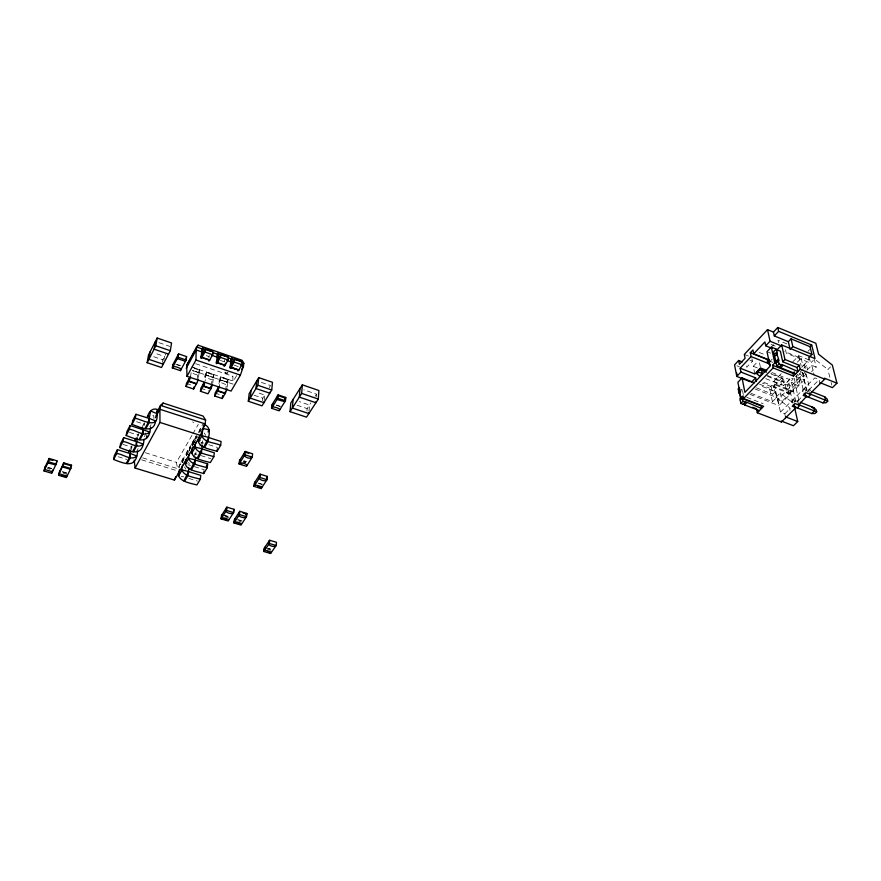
<?xml version="1.0" encoding="UTF-8"?>
<svg xmlns="http://www.w3.org/2000/svg" width="881" height="881" viewBox="0 0 881 881"><rect width="100%" height="100%" fill="white"/><g stroke="black" fill="none" stroke-linecap="round" stroke-linejoin="round"><path stroke-width="0.66" stroke-dasharray="4.41 3.3" d="M316.345 396.659L316.51 394.159L303.813 389.82M309.011 411.262L309.462 405.029L299.364 401.615M306.962 411.053L307.139 408.608L310.872 402.848M262.527 400.723L262.791 398.168L264.707 395.029L256.019 392.1M264.168 400.392L264.707 395.029M202.289 443.749L202.542 440.72M195.736 454.937L195.989 451.92M224.38 361.827L224.666 359.58M227.144 387.111L227.716 382.574L226.307 384.711L218.917 381.748A4.284 0.848 -71.5 0 1 220.272 377.696L220.735 376.793L228.212 379.326L227.794 382.365L220.228 380.052L218.532 384.468M225.58 390.371L226.395 384.259A4.273 0.87 -71.5 0 1 227.75 380.218L228.212 379.326M220.735 376.793L219.479 385.724M212.684 383.455L213.466 377.773L212.079 379.931L204.623 376.936A4.295 0.815 -71.5 0 1 205.989 372.872L206.451 371.969L213.984 374.513L213.532 377.564L205.912 375.24L204.216 379.667M208.929 357.73L209.226 355.495M206.451 371.969L205.108 380.911M199.073 432.824L199.425 430.258L202.916 424.224M211.297 385.603L212.156 379.469A4.295 0.826 -71.5 0 1 213.521 375.416L213.984 374.513M192.333 445.423L195.78 439.498L196.309 435.655L192.884 441.59L192.697 445.566M189.514 450.797C192.201 441.183 184.592 453.979 186.133 456.633M192.587 445.5L192.884 441.59M186.32 455.356L186.442 452.724M193.313 367.542L199.646 369.679L199.161 372.729L192.752 370.802M189.811 446.887L189.272 450.72L186.563 455.389M183.094 458.505L182.785 462.415L183.094 458.505L179.779 464.243L179.217 468.064M197.069 379.656L197.818 374.656A4.306 0.793 -71.5 0 1 199.183 370.582L199.646 369.679M198.434 377.486L199.095 372.938L197.729 375.108L190.142 372.564M190.626 376.055L191.144 372.652M162.357 362.366L162.787 359.789L165.705 354.217M163.855 360.505L164.527 356.453L154.131 352.94M145.706 432.956L144.572 436.734M143.988 425.809L144.451 423.365M137.744 436.723L138.416 433.782L136.5 437.372M131.137 449.85L131.842 446.193M193.038 444.332L197.377 436.062M186.585 455.455L190.869 447.284L190.065 446.964M130.597 448.55L132.062 445.698M142.513 426.206L144.352 422.66M136.863 450.984L138.13 448.638M149.968 426.69L151.058 424.664M142.777 457.9L177.522 468.637L176.431 462.371L192.135 435.049M192.818 433.859L198.28 424.356M178.204 467.459L196.551 435.732L195.78 439.498M198.5 432.362L201.738 426.767M182.158 462.338L184.14 458.902L183.336 458.583M200.064 432.097L201.815 429.08M193.269 444.321L197.322 437.328M192.388 370.449L233.013 384.127L232.87 376.308L234.192 374.029M236.637 375.57L233.377 381.176L189.129 366.243M193.313 457.14L196.034 452.482M199.811 446.028L202.586 441.293M269.234 387.629L270.522 385.515L259.289 381.693M315.101 396.34L316.51 394.159M751.922 358.644L752.451 361.199L746.747 367.234L746.229 364.679M754.83 373.985L753.255 366.298L758.156 361.144M772.119 346.442L773.804 344.669M772.197 359.107L769.52 361.893L771.965 362.873M802.668 372.3L804.452 379.942L792.636 391.803L792.415 390.812L775.434 384.094L773.265 386.296L790.235 392.992L790.466 393.983L778.881 405.601L773.683 381.451L781.249 373.709M792.823 361.838L798.781 355.726L808.945 359.877L802.965 365.945L800.433 364.921M751.019 393.322L772.428 401.659L769.565 388.125L771.117 386.539L762.384 383.092M790.037 410.271L789.464 407.705L776.073 397.144L773.738 386.263L782.053 377.762L770.787 373.28M797.349 362.146L801.159 358.259L784.751 351.574M807.976 351.288L809.716 349.504M790.466 393.983L773.485 387.299L775.643 385.085L775.434 384.094M783.484 378.94L784.2 382.189L781.535 384.909L780.819 381.66L783.484 378.94L771.304 374.095M756.471 387.86L772.758 394.236L775.368 391.582L760.325 385.68M773.683 381.451L783.749 385.438L789.563 379.546L788.991 376.98M806.126 371.055L777.758 399.655L782.086 401.34L789.244 394.148L787.085 393.3L785.07 384.215L791.182 378.015M801.721 367.322L804.386 364.613L806.567 365.494L807.492 369.392M789.244 394.148L787.229 385.074L793.341 378.874L789.013 377.145M800.322 371.804L802.998 369.106M803.89 368.203L806.567 365.494M776.073 397.144L780.258 392.915L792.658 402.694M792.889 403.168L788.781 384.81L791.446 382.112A4.559 2.357 43.2 0 1 795.796 386.792L798.869 400.238A2.026 1.057 43.5 0 0 799.089 400.943M809.452 393.499L808.659 390.129L805.003 388.664L802.25 391.406L803.714 391.99L799.53 373.951L801.336 372.123M772.428 401.659L776.624 397.419L775.368 391.582M785.467 349.658L786.259 353.182L810.586 363.071L813.251 360.384M807.062 370.097L811.797 365.329L816.18 367.113L811.522 371.782M787.085 393.3L795.664 384.656L794.177 378.169M795.664 384.656L797.834 385.526L800.003 383.356L797.823 382.486L806.544 373.709M795.796 386.792L793.12 389.49A4.548 2.357 43.2 0 0 788.781 384.81M806.776 390.889L803.901 378.654L806.633 375.912A4.592 2.335 43.1 0 0 805.025 373.192M790.235 392.992L792.415 390.812M785.445 416.801L784.795 413.817L780.445 412.132L814.815 377.861L819.231 379.634L819.958 382.629M798.483 404.368L797.712 400.998L794.067 399.567L791.358 402.265L792.812 402.826M793.792 402.265L795.598 400.47A4.592 2.39 43.5 0 0 796.16 401.846M829.825 377.277L827.876 369.524L830.563 366.859M784.795 413.817L790.367 408.288M797.712 400.998L801.358 397.375M808.659 390.129L819.231 379.634M797.063 402.033L798.869 400.238M807.062 392.111L809.815 389.38L806.633 375.912M741.174 391.098L741.119 389.964M181.222 476.269L183.733 476.83M187.928 464.794L190.45 465.366M194.426 453.693L196.959 454.277M201.022 442.405L203.577 443.011M152.82 415.436L153.746 415.656L153.9 418.376M268.209 548.279L270.467 548.94M267.042 548.301L270.434 549.304M267.516 549.27L270.908 550.273M47.915 467.271L51.781 468.428M62.496 471.632L67.606 473.163M47.838 467.646L51.693 468.802M62.419 471.996L67.529 473.526M47.376 468.417L49.997 469.265M63.223 473.141L67.11 474.374M224.512 515.264L228.036 516.321M224.468 515.627L227.992 516.684M238.52 519.713L242.022 520.77M237.308 519.724L240.81 520.781M225.007 516.673L228.664 517.83M239.004 521.111L241.471 521.915M118.142 456.732L127.018 459.453M188.864 478.449L197.399 481.081M141.654 459.838L177.819 470.983M258.585 483.438L262.175 484.561M123.12 444.476L132.051 447.262M194.393 466.644L204.227 469.694M145.376 452.724L176.431 462.371M179.779 464.243L180.825 464.628M258.629 483.074L262.208 484.198M129.474 432.406L138.471 435.236M200.923 455.576L210.823 458.693M243.861 460.719L246.306 461.49M243.828 461.082L246.273 461.853M243.145 461.864L245.59 462.635M243.288 461.941L245.733 462.712M136.588 421.757L144.352 424.224M208.819 444.729L217.53 447.493M199.425 430.258L200.494 430.677M186.431 383.499L192.763 385.614M200.846 388.301L208.39 390.812M215.151 393.058L221.384 395.129M254.113 395.261L262.791 398.168M276.436 404.963L280.224 406.229M276.403 405.326L280.191 406.604M194.338 368.456L199.392 370.163L199.139 372.795L192.884 370.494M177.059 364.426L180.506 365.582M153.701 356.728L162.787 359.789M297.062 405.216L307.139 408.608M175.848 364.415L180.451 365.956M195.659 363.699L232.87 376.308M159.009 342.687L169.802 346.365M206.275 355.627L208.896 356.519M234.137 365.163L239.258 366.903M220.404 360.472L224.248 361.794M769.267 361.078L772.912 362.355M746.813 397.364L763.089 403.663M739.688 388.906L742.209 389.887M749.94 394.347L778.881 405.601M755.16 389.017L776.624 397.419M759.565 384.193L769.565 388.125M765.688 378.632L781.535 384.909M775.643 385.085L792.636 391.803M763.761 382.332L773.738 386.263M767.109 375.405L784.2 382.189M767.439 376.341L780.819 381.66M785.07 384.215L787.229 385.074M736.901 365.78L739.236 366.716M749.995 360.219L752.451 361.199M771.91 372.509L789.563 379.546M753.255 366.298L758.266 368.291M186.684 452.801L187.488 453.12M744.324 354.426L749.224 356.387M795.554 376.374L804.452 379.942M193.126 441.667L193.941 441.987M759.169 352.422L765.402 354.944M193.842 422.473L192.697 421.911M768.232 352.169L770.721 353.182M771.073 344.438L777.251 346.96M786.854 343.887L778 340.253L778.573 342.83M816.235 360.329L827.876 369.524M204.205 433.012L205.68 435.357M184.448 466.897L185.88 469.199M188.699 462.327L189.261 464.056M831.124 382.453L831.774 385.041M814.121 358.655L816.18 367.113M811.797 365.329L814.209 375.35M809.176 357.223L810.586 363.071M808.329 357.312L808.945 359.877M804.386 364.613L805.311 368.511M801.159 358.259L802.965 365.945M798.781 355.726L801.17 365.923M802.492 372.311L806.544 389.578A4.636 2.368 43.5 0 0 807.117 390.966M805.003 388.664L805.619 391.329M800.003 383.356L797.9 374.26L795.752 376.44L797.834 385.526M796.336 375.989L797.823 382.486M791.446 382.112L796.16 402.936M794.067 399.567L794.662 402.221M782.053 377.762L783.749 385.438M780.258 392.915L782.086 401.34M777.758 399.655L780.445 412.132M773.265 386.296L773.485 387.299M771.117 386.539L772.758 394.236M759.499 362.851L760.567 367.983M742.518 390.668L743.289 394.622M227.86 372.542A1.608 1.101 8.2 0 1 225.096 372.145M227.981 372.872A1.608 1.101 8.1 0 1 224.897 372.134M799.53 373.951A4.581 2.335 43.1 0 1 803.901 378.654M810.564 390.801A2.048 1.046 43.5 0 1 809.815 389.38M227.959 379.799L227.772 382.398L220.305 379.843L220.481 377.277L227.959 379.799M213.731 374.998L213.521 377.597L205.989 375.02L206.198 372.465L213.731 374.998"/><path stroke-width="1.32" d="M187.014 376.341L195.934 360.021L196.199 349.977L196.628 347.015L198.104 345.187L242.132 360.329L243.828 363.225L243.486 366.177L240.392 375.13L231.075 391.076L187.014 376.341L186.662 365.417L196.628 347.015L203.004 349.206M231.251 358.435L230.04 367.652A4.361 0.881 -71.3 0 0 230.888 367.895L234.258 362.102L234.632 359.118L242.253 361.739L241.912 364.723L238.509 370.494A4.35 0.903 -71.3 0 1 237.639 370.24M231.604 364.316L232.298 358.336A4.339 0.87 -71.3 0 0 231.45 358.115L230.998 358.831M318.305 399.082L318.889 390.503L302.348 384.832L290.763 403.091L290.047 411.658L306.511 417.165L318.305 399.082L301.676 393.422L302.348 384.832M223.961 365.197L223.939 365.571A4.372 0.859 -71.3 0 0 224.765 365.813L228.124 359.999L228.498 357.014L220.812 354.371L216.286 362.961A4.383 0.848 -71.3 0 0 217.089 363.192L220.426 357.356L220.812 354.371M226.197 356.607L226.219 356.243A4.35 0.859 -71.3 0 0 225.393 356.034L225.184 356.353M315.993 401.659L315.927 402.738L299.32 397.111L300.003 388.521M308.923 412.517L308.846 413.585L292.349 408.057L293.054 399.478M211.231 385.812L211.022 388.411L203.445 385.878L203.731 383.07M208.621 359.966L208.599 360.34A4.383 0.826 -71.3 0 0 209.381 360.56L212.684 354.702L213.092 351.717L205.339 349.052L202.454 354.316L201.837 357.609L209.579 360.241M276.182 545.526L276.458 542.289L269.641 540.262L264.135 548.268L263.826 551.506L270.621 553.499L276.182 545.526L269.355 543.5L263.826 551.506M284.684 401.681L277.019 399.489L277.878 395.569L284.233 397.716M285.279 400.745L285.51 398.146L284.915 399.082M285.444 400.8L285.741 397.452L278.11 394.875L271.866 404.941L271.546 408.277L279.145 410.81L285.444 400.8L277.801 398.223L278.11 394.875M202.256 348.469L200.879 357.708A4.394 0.804 -71.3 0 0 201.639 357.928L204.921 352.048L205.339 349.052M269.355 543.5L269.641 540.262M268.947 541.264L269.443 540.868L269.212 543.401C266.921 545.405 275.786 548.026 276.039 545.416M277.328 396.142L277.878 395.569M264.818 547.277L264.036 550.9C264.179 549.403 273.011 552.002 270.83 552.894M266.976 479.705L267.284 476.412L260.071 474.143L254.323 483.063L253.992 486.356L261.172 488.581L266.976 479.705L259.752 477.447L253.992 486.356M271.733 389.997L272.482 382.31L258.728 377.63L249.158 393.598L248.31 401.273L262.009 405.833L271.733 389.997L257.913 385.316L258.728 377.63M272.647 403.685L271.777 407.595C271.888 405.568 281.865 408.905 279.376 410.128M269.861 392.232L269.773 393.19L255.975 388.532L256.8 380.845M261.172 488.581L261.382 486.389M259.355 475.266L259.862 474.793L259.609 477.359C257.186 479.528 266.591 482.469 266.822 479.616L267.064 477.062L266.558 477.535L267.284 476.412M259.752 477.447L260.071 474.143M255.038 481.951L254.202 485.706C254.312 483.988 263.683 486.907 261.393 487.942L257.792 486.83M264.036 401.736L263.937 402.694L250.215 398.113L251.052 390.426M252.263 457.129L252.605 453.814L245.237 451.457L239.478 460.708L239.114 464.012L246.46 466.324L252.263 457.129L244.874 454.772L239.114 464.012M243.101 512.995L246.614 514.052L246.35 516.596C246.129 519.316 236.989 516.563 239.302 514.471M246.482 516.695L246.823 513.425L239.786 511.299L234.335 519.713L233.972 522.973L240.987 525.076L246.482 516.695L239.434 514.57L233.972 522.973M239.434 514.57L239.786 511.299M244.511 452.625L245.017 452.118L248.695 453.297M245.017 452.118C241.328 456.611 250.325 460.102 252.12 457.052M244.874 454.772L245.237 451.457M239.103 512.357L239.577 511.927M233.597 512.566L233.961 509.295L226.869 507.148L221.483 515.616L221.098 518.887L228.168 520.99L233.597 512.566L226.483 510.418L221.098 518.887M241.779 464.133L239.335 463.351L240.194 459.552M240.028 524.096L234.181 522.345L235.018 518.667M199.073 436.877C194.668 447.812 210.911 449.046 217.045 451.391L220.635 445.423L221.109 441.524L208.61 437.527C209.645 432.912 210.262 426.074 203.985 424.631M226.186 508.205L226.659 507.775L226.362 510.319C224.06 512.434 233.245 515.198 233.465 512.467L233.961 509.295M226.483 510.418L226.869 507.148M216.308 362.587L217.772 353.413A4.361 0.837 -71.3 0 1 218.587 353.622L217.486 362.576L225.162 365.197L225.404 363.225M222.155 514.559L221.307 518.259C221.373 516.64 230.547 519.394 228.377 520.374M192.653 446.964C187.279 458.461 203.412 460.554 210.328 462.58L213.841 456.71L214.336 452.823L201.804 448.836L202.145 444.982M195.945 442.262C191.529 453.164 207.718 454.398 213.841 456.71M186.045 459.309C181.574 470.113 197.619 471.368 203.709 473.571L207.178 467.811L207.685 463.924L195.296 460.047L195.428 457.393M225.393 391.582L225.14 393.565L222.254 398.52L214.755 396.032L215.151 393.058L218.081 387.871M231.064 358.721L230.635 361.783L232.276 358.699L239.874 360.946A4.328 0.892 -71.3 0 0 239.015 360.714M189.426 453.484C184.977 464.32 201.066 465.564 207.178 467.811M179.526 469.584C174.097 480.949 190.01 483.063 196.881 484.946L200.284 479.286L200.802 475.41L188.435 471.566L188.798 467.734M222.254 398.52L222.64 395.547M217.045 451.391L217.376 448.792M182.686 465.08C178.204 475.861 194.194 477.106 200.284 479.286M203.709 473.571L204.051 470.983M157.082 411.823L160.54 405.414L163.117 403.046L203.059 416.041L205.625 420.039L205.108 423.893L200.405 435.379L174.427 480.079L135.09 468.064L134.198 460.102M211.088 386.803L210.823 388.796L207.982 393.785L200.428 391.274L200.846 388.301L203.665 383.29L203.247 386.263L200.428 391.274M202.454 354.316L202.024 357.312L209.766 359.955M189.272 378.235L186.431 383.499L185.99 386.484L193.6 389.006L193.886 387.023M178.347 354.603L177.345 358.6L185.451 361.342L186.684 356.64L178.59 353.887L172.896 364.591L172.357 367.95L180.418 370.659L186.166 359.999L186.442 357.345M180.418 370.659L180.77 368.423M172.357 367.95L178.061 357.257L178.59 353.887M173.017 364.635L172.599 367.245C172.533 365.064 183.039 368.599 180.66 369.954M170.308 350.704L171.575 342.973L157.159 338.04L148.515 354.977L147.149 362.708L161.498 367.509L170.308 350.704L155.827 345.77L157.159 338.04M217.838 359.58L217.299 362.873L224.974 365.494M156.19 415.612L157.941 409.687C152.38 407.088 148.482 412.242 147.303 417.22L148.371 415.975M217.574 353.733L217.034 356.992L218.554 353.986L224.919 356.177M163.403 363.214L163.238 364.183L148.867 359.349L150.222 351.618M155.419 341.454L154.076 349.195L168.535 354.096M135.267 418.2L135.971 414.279L149.197 418.442L150.607 411.031L157.016 413.618C158.877 429.895 142.777 419.951 135.267 418.2L131.996 424.433C140.046 426.922 153.382 434.785 155.684 420.964L149.252 418.376M131.996 424.433L132.701 420.512L135.971 414.279M126.192 435.5L126.897 431.591L130.113 425.457L149.693 432.031C144.341 437.615 135.355 429.543 129.408 429.377L126.192 435.5C138.769 440.467 149.186 444.96 150.596 427.142M129.408 429.377L130.113 425.457M144.066 439.234C142.667 456.843 132.326 452.493 119.849 447.592L122.999 441.579L123.714 437.67L136.665 441.689L137.502 437.945M119.849 447.592L120.565 443.683L123.714 437.67M137.656 451.105C136.269 468.516 126.005 464.287 113.616 459.453L114.343 455.565L117.437 449.651L130.223 453.594L130.906 451.072M113.616 459.453L116.721 453.55L117.437 449.651M146.411 438.099L146.863 435.666M70.359 469.298L62.639 466.985M71.548 465.201L70.843 468.527L63.124 466.203L63.839 462.877L71.548 465.201L70.898 466.71L71.328 465.862M66.989 476.103L59.302 473.813M63.278 464.034L63.619 463.538L70.04 465.476M63.619 463.538L58.675 475.322L66.35 477.601L70.788 468.439M58.675 475.322L59.39 472.007L63.839 462.877M58.895 474.661L59.941 470.872M52.001 472.612L52.574 470.036M52.42 471.764L44.678 469.452L44.27 470.311M55.723 464.904L47.871 462.943L48.356 461.699M56.924 460.796L56.197 464.122L48.411 461.787L44.05 470.961L51.781 473.273L56.142 464.045L56.924 460.796L49.16 458.461L44.799 467.646L44.05 470.961M48.609 459.618L52.827 460.289M48.411 461.787L49.16 458.461M45.338 466.501L44.854 467.734M174.427 480.079L175.693 476.676M157.016 413.618L157.941 409.687M141.434 428.232L142.491 426.988M200.901 357.334L202.41 354.305L203.225 348.347A4.372 0.793 -71.3 0 0 202.454 348.149L201.595 351.827L203.192 348.711L209.612 350.913M193.6 389.006L196.804 383.18A4.317 0.793 -71.5 0 0 198.181 379.083M147.149 362.708L155.827 345.77M230.062 367.278L231.604 364.294M129.97 449.728L128.714 452.074L129.76 450.819M136.291 437.868L135.013 440.269L136.07 439.013M126.324 463.34L129.463 457.47L130.157 453.583L130.322 457.668L127.172 463.538M132.646 451.557L135.85 445.577L136.533 441.678L136.709 445.775L133.505 451.755M139.088 439.542L142.348 433.463L143.019 429.554L143.218 433.661L139.947 439.751M144.98 428.551L148.305 422.362L148.966 418.442L149.175 422.572L145.85 428.75M161.84 405.403L163.117 403.046M155.331 417.748L159.901 409.28L160.54 405.414L205.625 420.039M198.104 345.187L186.662 365.417M186.21 368.368L196.199 349.977L202.586 352.169M135.09 468.064L159.968 422.44L159.901 409.28L205.108 423.893L203.159 427.252M185.99 386.484L189.162 380.625A4.317 0.771 -71.5 0 0 190.538 376.528M234.632 359.118L231.637 364.327M214.755 396.032L218.025 390.261A4.284 0.848 -71.5 0 0 219.391 386.186M178.722 475.707L182.048 469.98L188.336 471.401M185.417 464.21L188.809 458.395L195.13 459.849M191.882 453.109L195.329 447.185L201.705 448.671M198.467 441.799L201.98 435.776L202.872 428.375L209.249 429.917L208.07 431.921M241.515 369.546L243.486 366.177L240.92 365.307M183.843 480.883L188.556 471.632L188.005 475.509L184.647 481.202M190.582 469.43L195.351 460.069L194.822 463.957L191.397 469.76M197.102 458.362L201.925 448.892L201.397 452.79L197.917 458.693M203.731 447.096L208.61 437.527L208.103 441.425L204.557 447.427M206.297 466.236L207.685 463.924M248.31 401.273L257.913 385.316M271.546 408.277L277.801 398.223M239.335 463.351C239.412 461.545 248.993 464.573 246.68 465.675M284.948 398.719L285.741 397.452M290.047 411.658L301.676 393.422M234.181 522.345C234.269 520.748 243.387 523.479 241.196 524.448M246.14 514.482L246.823 513.425M246.096 514.845L246.614 514.052M742.32 361.937L738.652 360.483L734.567 364.855L736.791 376.429L750.238 381.715M788.33 341.685L791.05 338.855L792.845 346.596L790.103 349.427L788.33 341.685L774.3 335.925L773.452 332.082L767.516 329.637L744.324 354.426L745.095 358.259L739.412 364.327L738.652 360.483M736.791 376.429L740.921 372.057L740.161 368.181L751.097 356.574L750.315 352.708L752.936 349.911L753.729 353.777L768.717 359.8M773.452 332.082L777.769 327.501L815.839 343.26L818.537 354.184L832.347 365.086L836.95 383.202L832.424 387.629L819.958 382.629L820.2 383.631M753.729 353.777L764.895 341.927L765.732 345.804L771.921 348.325M774.3 335.925L778.628 331.344L777.769 327.501M765.732 345.804L770.049 341.244L767.516 329.637M754.356 382.739L742.066 377.905L737.915 382.277L740.965 398.08L760.975 405.822L761.514 408.476L745.634 401.758L743.112 404.346L740.877 403.487L740.238 400.161L742.518 398.047M778.628 331.344L811.709 345L815.024 358.589L781.7 344.967L777.317 349.537L771.327 347.103L766.988 351.673L770.115 366.188L744.908 392.386L742.066 377.905M739.467 387.497L738.08 388.95C738.906 392.32 741.362 398.146 740.238 400.161M775.875 349.361L773.694 351.651C773.981 359.933 779.663 353.325 775.875 349.361L780.379 351.189L782.746 361.783L797.008 367.531L797.944 371.54L781.788 364.448L779.156 367.157L776.888 366.243L776.161 362.906L778.991 360.417L776.822 353.644M738.652 391.902L740.04 390.448M774.344 354.614L776.535 352.323M761.547 370.207L762.23 373.467L759.587 376.209L757.032 373.841L758.618 372.189L758.211 370.24L761.547 370.207L766.426 372.145M767.659 362.752L769.267 361.078L768.849 359.118L767.241 360.803L767.659 362.752L770.225 365.152M738.906 393.212L740.293 391.77M751.46 382.189L755.623 377.861L740.921 372.057M739.985 398.829L741.373 397.386M776.767 362.543L775.864 361.573L778.066 359.283M740.965 398.08L743.057 395.899L743.575 398.564L763.64 406.328L757.297 412.76L781.403 422.01L795.895 407.672L795.356 406.747A4.592 2.39 43.5 0 1 793.451 404.544M781.7 344.967L784.971 359.492L799.243 365.263L800.179 369.271L793.484 376.055L773.166 367.928L772.593 365.252L774.795 362.961L771.327 347.103M743.575 398.564L773.166 367.928M740.877 403.487L742.969 401.318L742.331 397.992M776.888 366.243L779.101 363.963L778.364 360.615M782.746 361.783L784.971 359.492M759.4 410.623L744.599 404.919L746.703 402.76M795.708 373.797L780.676 367.762L782.89 365.483M809.176 357.223L811.941 354.415L810.057 346.685L811.709 345M797.008 367.531L799.243 365.263M793.484 376.055L792.878 373.379L794.354 371.881M795.895 407.672L792.25 406.24L794.959 403.553L798.615 404.985L806.699 396.23M806.842 396.846L803.175 395.404L805.928 392.662L809.606 394.115L824.715 379.16L824.462 378.169L836.95 383.202M797.283 407.903L800.003 405.216L816.698 411.901L815.057 413.497L811.775 413.563L797.283 407.903A4.592 2.39 43.5 0 1 795.829 407.11M808.229 397.089L810.994 394.358L827.744 401.174L826.081 402.793L822.788 402.848L808.229 397.089A4.625 2.379 43.5 0 1 806.765 396.285L806.291 395.921A4.625 2.379 43.5 0 1 804.111 393.223M794.849 408.652L797.734 421.547L793.451 425.732L781.194 421.019L781.403 422.01M811.775 413.563L814.518 410.909L813.736 407.584L801.06 402.617A2.026 1.057 43.5 0 1 800.311 402.265M822.788 402.848L825.574 400.15L824.759 396.824L812.029 391.759A2.048 1.046 43.5 0 1 811.533 391.56M184.25 462.921L186.761 463.494M197.509 440.104L200.053 440.698M208.39 437.295L201.98 435.776C204.337 443.231 215.019 442.317 220.635 445.423M267.428 551.902L269.696 552.563M61.45 475.432L65.282 476.566M222.486 518.612L226.021 519.669M116.721 453.55C122.58 453.693 131.5 461.567 136.731 455.984L130.432 453.506M122.999 441.579C128.912 441.733 137.865 449.706 143.151 444.123L136.808 441.601M159.968 422.44L200.405 435.379M196.595 383.598L188.952 381.044L189.206 378.456L188.765 381.44L196.397 383.984M225.338 393.179L217.816 390.679L218.003 388.08L217.618 391.054L225.14 393.565L225.547 392.772A4.284 0.87 -71.5 0 0 226.913 388.708M178.061 357.257L186.166 359.999M238.905 369.888L231.285 367.289L231.648 364.305L231.086 367.586L238.707 370.185M231.329 367.707L235.128 369.007M195.934 360.021L240.392 375.13M204.921 352.048L212.684 354.702M220.426 357.356L228.124 359.999M234.258 362.102L241.912 364.723M211.528 355.23L216.638 356.981M226.869 360.483L230.701 361.805M213.213 352.719L218.312 354.47M227.243 357.532L231.064 358.853M241.273 362.355L243.828 363.225M758.618 372.189L762.23 373.467M786.678 417.275L797.734 421.547M742.969 401.318L745.205 402.188M752.671 407.297L756.493 408.773L757.297 412.76M740.161 368.181L754.83 373.985L760.567 367.983L766.877 370.494M759.521 368.787L765.776 371.286M751.097 356.574L769.818 364.073M772.593 365.252L792.878 373.379M800.179 369.271L824.715 379.16M779.101 363.963L781.381 364.877M750.315 352.708L768.981 360.219M774.795 362.961L776.304 363.578M792.845 346.596L811.941 354.415M770.049 341.244L781.216 345.804M791.05 338.855L810.057 346.685M798.076 404.06L798.549 404.423A4.592 2.39 43.5 0 0 800.003 405.216M813.736 407.584L816.224 409.918L816.698 411.901M811.566 406.736L813.229 408.288M824.759 396.824L827.259 399.181L827.744 401.174M780.676 367.762L779.773 366.793L779.156 367.157M744.599 404.919L743.729 403.972L743.112 404.346M809.606 394.115L809.529 393.554A4.636 2.368 43.5 0 0 810.994 394.358M798.483 404.368L798.615 404.985M774.63 355.935L775.864 361.573M785.445 416.801L785.665 417.792M756.625 371.892L757.032 373.841M755.623 377.861L756.338 381.363M736.571 372.784L737.067 375.339M157.071 409.478L157.303 413.552M210.13 350.792A4.361 0.815 -71.3 0 1 210.922 350.99M204.766 382.387A4.306 0.815 -71.5 0 1 203.654 385.471L203.247 386.263L210.823 388.796L211.231 387.992A4.295 0.837 -71.5 0 0 212.354 384.931"/></g></svg>
